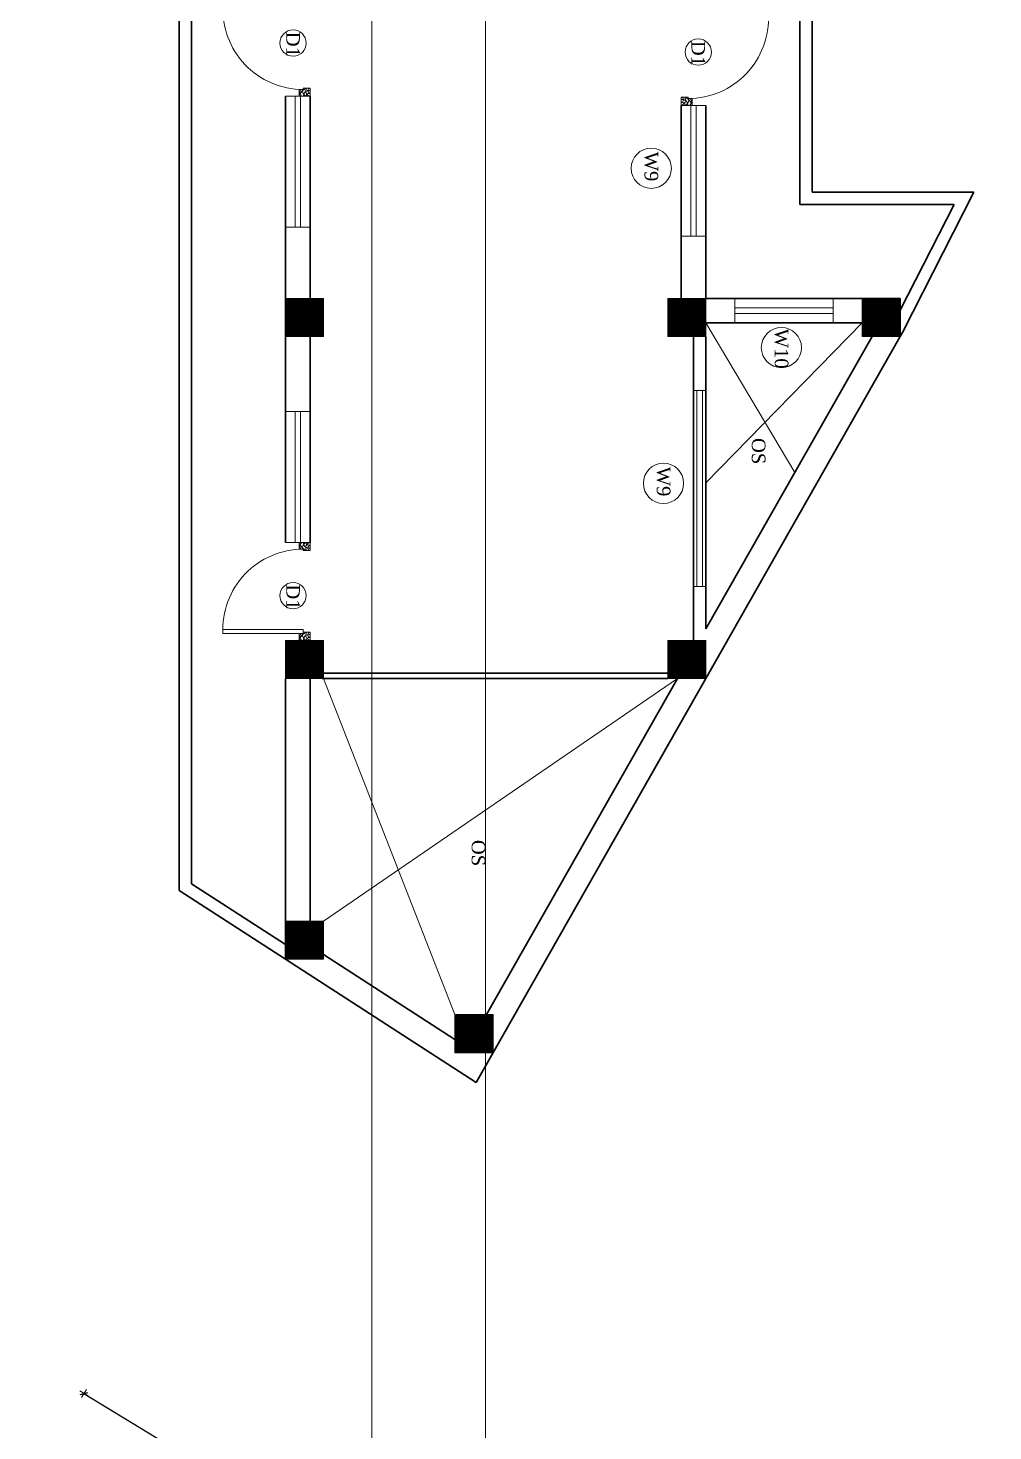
# Model space of a CAD drawing. Header units: inches. Extents: x 4069 to 291496, y -47643 to 12535.
# Drawn here: x 145386 to 145740, y -19135 to -18620 of the extents above; entities that cross this region are included whole.
import ezdxf

# ---------------------------------------------------------------- set-up
doc = ezdxf.new("R2010")
doc.units = ezdxf.units.IN
doc.header["$LTSCALE"] = 5
doc.header["$MEASUREMENT"] = 0
for name, color, linetype, lineweight in [('A-WALL', 7, 'Continuous', 9), ('Dimension', 7, 'Continuous', 18), ('DOOR', 62, 'Continuous', 0), ('Dw', 2, 'Continuous', 18)]:
    doc.layers.add(name, color=color, linetype=linetype, lineweight=lineweight)
doc.layers.add('dim line', color=7, linetype='Continuous', lineweight=15, true_color=0xfab2b2)
doc.layers.add('TEXT', color=6, linetype='Continuous')
doc.layers.add('WALL', color=7, linetype='Continuous')
doc.styles.add('ordinary', font='times.ttf')
doc.dimstyles.new('Copy of 96', dxfattribs={"dimtxt": 7, "dimasz": 4, "dimexe": 0.5, "dimexo": 0.5, "dimgap": 3, "dimtad": 1, "dimdec": 1, "dimzin": 11, "dimdsep": 46, "dimlunit": 4, "dimtxsty": 'ordinary', "dimblk": 'OBLIQUE', "dimcen": 0.09, "dimse1": 1, "dimse2": 1, "dimclrt": 6, "dimazin": 0, "dimtfac": 1, "dimtdec": 1, "dimtix": 1, "dimtmove": 2, "dimatfit": 3, "dimldrblk": 'leader', "dimfxl": 0.5, "dimfxlon": 1, "dimtolj": 1, "dimtzin": 0, "dimarcsym": 0})

# ---------------------------------------------------------------- blocks, each defined once
blk = doc.blocks.new('oblique')
at = {"color": 0, "lineweight": -2}
blk.add_line((0.25, 0.25), (-0.25, -0.25), dxfattribs=at)
at = {"layer": 'dim line', "lineweight": 9}
for p, q in [((-0.4375, 0), (0.4375, 0)), ((0, 0.4375), (0, -0.4375))]:
    blk.add_line(p, q, dxfattribs=at)
blk = doc.blocks.new('*D4710')
at = {"layer": 'A-WALL', "color": 0, "lineweight": -2, "ltscale": 50, "transparency": 16777216}
blk.add_line((145406.45, -19121.6), (145738.58, -19323.52), dxfattribs=at)
at = {"layer": 'Defpoints', "color": 0, "ltscale": 50, "transparency": 16777216}
for p in [(145385.92, -19155.37), (145738.58, -19323.52), (145718.04, -19357.29)]:
    blk.add_point(p, dxfattribs=at)
at = {"layer": 'A-WALL', "color": 0, "lineweight": -2, "ltscale": 50, "transparency": 16777216, "xscale": 4, "yscale": 4, "zscale": 4}
for p, rotation in [((145406.45, -19121.6), 148.7014709224075), ((145738.58, -19323.52), 328.7014709224075)]:
    blk.add_blockref('oblique', p, dxfattribs=dict(at, rotation=rotation))
at = {"layer": 'A-WALL', "color": 6, "ltscale": 50, "transparency": 16777216, "insert": (145575.92, -19216.95), "char_height": 7, "attachment_point": 5, "rotation": 328.7015, "style": 'ordinary'}
blk.add_mtext('\\A1;32\'-5"', dxfattribs=at)
blk = doc.blocks.new('_OBLIQUE')
at = {"color": 0, "linetype": 'ByBlock'}
blk.add_line((-0.5, -0.5), (0.5, 0.5), dxfattribs=at)
blk = doc.blocks.new('leader')
at = {"layer": 'Dimension'}
for p, q in [((0, -4.33), (0, 4.33)), ((-4.42, 0), (4.42, 0))]:
    blk.add_line(p, q, dxfattribs=at)
blk = doc.blocks.new('A$C27B36B59')
at = {"layer": 'DOOR'}
for p, q in [((0, 4), (0, 0)), ((2.5, 4), (0, 4)), ((0, 0), (3, 0)), ((2.5, 2.5), (2.5, 4)), ((3, 2.5), (2.5, 2.5)), ((3, 0), (3, 2.5))]:
    blk.add_line(p, q, dxfattribs=at)
for centre, radius, start, end in [((-1.4, -0.54), 4.75, 22.1411, 72.838), ((1.34, 2.09), 1.64, 45.138, 144.8948), ((2.21, 0.3), 2.49, 83.3149, 152.658), ((0.13, 0.37), 2.05, 349.4875, 93.6805), ((1.96, -0.47), 2.01, 58.7447, 166.495), ((-0.06, 0.32), 1.13, 343.542, 86.947), ((2.08, -0.4), 1.17, 38.2816, 160.1519)]:
    blk.add_arc(centre, radius, start, end, dxfattribs=at)
blk = doc.blocks.new('D2')
at = {"layer": 'DOOR'}
for p, q in [((74473.95, 24047.59), (74473.95, 24018.09)), ((74473.95, 24047.59), (74475.45, 24047.59)), ((74475.45, 24047.59), (74475.45, 24018.13))]:
    blk.add_line(p, q, dxfattribs=at)
blk.add_arc((74473.95, 24047.59), 29.5, 180, 272.9146, dxfattribs=at)
at = {"layer": 'DOOR', "xscale": -1, "rotation": 180}
blk.add_blockref('A$C27B36B59', (74441.95, 24050.09), dxfattribs=at)
at = {"layer": 'DOOR', "rotation": 180}
blk.add_blockref('A$C27B36B59', (74477.95, 24050.09), dxfattribs=at)

msp = doc.modelspace()

# ---------------------------------------------------------------- hatches: boundary and pattern name
at = {"layer": 'A-WALL', "ltscale": 5}
h = msp.add_hatch(dxfattribs=at)
h.set_pattern_fill('ANSI31', color=256, angle=270)
h.set_pattern_definition([(315, (143990.69162, 5812.11403), (0.08838834765, 0.08838834765), [])])
h.paths.add_polyline_path([(145494.41276, -18719.5851), (145480.41276, -18719.5851), (145480.41276, -18733.5851), (145494.41276, -18733.5851)])
h = msp.add_hatch(dxfattribs=at)
h.set_pattern_fill('ANSI31', color=256, angle=270)
h.set_pattern_definition([(315, (143981.97395, 5702.49292), (0.08838834765, 0.08838834765), [])])
h.paths.add_polyline_path([(145620.69509, -18719.5851), (145620.69509, -18733.5851), (145634.69509, -18733.5851), (145634.69509, -18719.5851)])
h = msp.add_hatch(dxfattribs=at)
h.set_pattern_fill('ANSI31', color=256, angle=270)
h.set_pattern_definition([(315, (144053.35734, 5702.49292), (0.08838834765, 0.08838834765), [])])
h.paths.add_polyline_path([(145692.07848, -18719.5851), (145692.07848, -18733.5851), (145706.07848, -18733.5851), (145706.07848, -18719.5851)])
h = msp.add_hatch(dxfattribs=at)
h.set_pattern_fill('ANSI31', color=256, angle=270)
h.set_pattern_definition([(315, (143990.69162, 5686.54724), (0.08838834765, 0.08838834765), [])])
h.paths.add_polyline_path([(145494.41276, -18845.15189), (145480.41276, -18845.15189), (145480.41276, -18859.15189), (145494.41276, -18859.15189)])
h = msp.add_hatch(dxfattribs=at)
h.set_pattern_fill('ANSI31', color=256, angle=270)
h.set_pattern_definition([(315, (143981.97395, 5686.54724), (0.08838834765, 0.08838834765), [])])
h.paths.add_polyline_path([(145620.69509, -18859.15189), (145634.69509, -18859.15189), (145634.69509, -18845.15189), (145620.69509, -18845.15189)])
h = msp.add_hatch(dxfattribs=at)
h.set_pattern_fill('ANSI31', color=256, angle=270)
h.set_pattern_definition([(315, (143990.69162, 5583.53798), (0.08838834765, 0.08838834765), [])])
h.paths.add_polyline_path([(145494.41276, -18948.16116), (145480.41276, -18948.16116), (145480.41276, -18962.16116), (145494.41276, -18962.16116)])
h = msp.add_hatch(dxfattribs=at)
h.set_pattern_fill('ANSI31', color=256, angle=270)
h.set_pattern_definition([(315, (144052.87109, 5549.1606), (0.08838834765, 0.08838834765), [])])
h.paths.add_polyline_path([(145556.59223, -18982.53853), (145542.59223, -18982.53853), (145542.59223, -18996.53853), (145556.59223, -18996.53853)])

# ---------------------------------------------------------------- linework, layer by layer
at = {"layer": 'A-WALL', "lineweight": 30}
for p, q in [((145441.41276, -18936.9601), (145441.41276, -18594.11817)), ((145445.91276, -18934.51017), (145445.91276, -18598.72608)), ((145673.69509, -18599.62311), (145673.69509, -18680.5851)), ((145669.19509, -18604.01772), (145669.19509, -18685.0851)), ((145480.41276, -18809.15189), (145480.41276, -18645.37423)), ((145489.41276, -18719.5851), (145489.41276, -18645.37423)), ((145625.69509, -18719.5851), (145625.69509, -18648.69883)), ((145634.69509, -18648.69883), (145634.69509, -18719.5851)), ((145733.11794, -18680.5851), (145673.69509, -18680.5851)), ((145733.11794, -18680.5851), (145706.91633, -18732.11129)), ((145725.78124, -18685.0851), (145669.19509, -18685.0851)), ((145725.78124, -18685.0851), (145706.07848, -18723.83112)), ((145706.07848, -18719.5851), (145634.69509, -18719.5851)), ((145706.07848, -18733.5851), (145706.07848, -18719.5851)), ((145692.07848, -18728.5851), (145634.69509, -18728.5851)), ((145706.91633, -18732.11129), (145706.07848, -18733.5851)), ((145489.41276, -18809.15189), (145489.41276, -18733.5851)), ((145630.19509, -18845.15189), (145630.19509, -18733.5851)), ((145706.07848, -18733.5851), (145634.69509, -18859.15189)), ((145695.72582, -18733.5851), (145634.69509, -18840.94106)), ((145634.69509, -18733.5851), (145634.69509, -18840.94106)), ((145480.41276, -18962.16116), (145480.41276, -18859.15189)), ((145489.41276, -18948.16116), (145489.41276, -18859.15189)), ((145620.69509, -18857.15189), (145493.91276, -18857.15189)), ((145620.69509, -18859.15189), (145493.91276, -18859.15189)), ((145634.69509, -18859.15189), (145550.41887, -19007.39777)), ((145624.34243, -18859.15189), (145554.19842, -18982.53853)), ((145480.41276, -18962.16116), (145441.41276, -18936.9601)), ((145480.41276, -18956.80342), (145445.91276, -18934.51017)), ((145550.41887, -19007.39777), (145480.41276, -18962.16116)), ((145542.59223, -18991.62487), (145494.41276, -18960.49221))]:
    msp.add_line(p, q, dxfattribs=at)
at = {"layer": 'A-WALL', "ltscale": 5}
for p, q in [((145489.41276, -18645.37423), (145480.41276, -18645.37423)), ((145483.91276, -18693.37423), (145483.91276, -18645.37423)), ((145485.91276, -18693.37423), (145485.91276, -18645.37423)), ((145625.69509, -18648.69883), (145634.69509, -18648.69883)), ((145489.41276, -18693.37423), (145480.41276, -18693.37423)), ((145625.69509, -18696.69883), (145634.69509, -18696.69883)), ((145645.38679, -18728.5851), (145645.38679, -18719.5851)), ((145681.38679, -18728.5851), (145681.38679, -18719.5851)), ((145634.69509, -18728.5851), (145667.33052, -18783.53379)), ((145692.07848, -18728.5851), (145634.69509, -18787.26308)), ((145630.19509, -18753.36849), (145634.69509, -18753.36849)), ((145489.41276, -18761.15189), (145480.41276, -18761.15189)), ((145483.91276, -18761.15189), (145483.91276, -18809.15189)), ((145485.91276, -18761.15189), (145485.91276, -18809.15189)), ((145489.41276, -18809.15189), (145480.41276, -18809.15189)), ((145630.19509, -18825.36849), (145634.69509, -18825.36849)), ((145494.41276, -18948.16116), (145624.34243, -18859.15189)), ((145494.41276, -18859.15189), (145542.59223, -18982.53853))]:
    msp.add_line(p, q, dxfattribs=at)
for p in [(145512.0521, -23123.42402), (145553.78352, -23113.86569)]:
    msp.add_xline(p, (0, 1), dxfattribs=at)
for points in [[(145494.41276, -18719.5851), (145494.41276, -18733.5851), (145480.41276, -18733.5851), (145480.41276, -18719.5851)], [(145620.69509, -18719.5851), (145620.69509, -18733.5851), (145634.69509, -18733.5851), (145634.69509, -18719.5851)], [(145692.07848, -18719.5851), (145692.07848, -18733.5851), (145706.07848, -18733.5851), (145706.07848, -18719.5851)], [(145494.41276, -18845.15189), (145494.41276, -18859.15189), (145480.41276, -18859.15189), (145480.41276, -18845.15189)], [(145620.69509, -18845.15189), (145620.69509, -18859.15189), (145634.69509, -18859.15189), (145634.69509, -18845.15189)], [(145494.41276, -18948.16116), (145494.41276, -18962.16116), (145480.41276, -18962.16116), (145480.41276, -18948.16116)], [(145556.59223, -18982.53853), (145556.59223, -18996.53853), (145542.59223, -18996.53853), (145542.59223, -18982.53853)]]:
    msp.add_lwpolyline(points, close=True, dxfattribs=at)
for centre, radius in [((145483.18572, -18625.82184), 4.82435), ((145631.92212, -18629.14644), 4.82435), ((145614.65165, -18671.8032), 7.38406), ((145662.429, -18737.62915), 7.38406), ((145619.15165, -18787.46658), 7.38406), ((145483.18572, -18828.70428), 4.82435)]:
    msp.add_circle(centre, radius, dxfattribs=at)
at = {"layer": 'Dw', "color": 3}
for p, q in [((145629.19509, -18696.69883), (145629.19509, -18648.69883)), ((145631.19509, -18696.69883), (145631.19509, -18648.69883)), ((145645.38679, -18723.0851), (145681.38679, -18723.0851)), ((145645.38679, -18725.0851), (145681.38679, -18725.0851)), ((145631.44509, -18825.36849), (145631.44509, -18753.36849)), ((145633.44509, -18825.36849), (145633.44509, -18753.36849))]:
    msp.add_line(p, q, dxfattribs=at)

# ---------------------------------------------------------------- block references
at = {"layer": 'WALL', "color": 2, "linetype": 'ByBlock', "xscale": -1, "rotation": 269.9999999998168}
msp.add_blockref('D2', (121439.32484, -93087.32546), dxfattribs=at)
at = {"layer": 'WALL', "color": 2, "linetype": 'ByBlock'}
for p, rotation in [((169675.783, -93090.65006), 89.99999999999999), ((121439.32484, 55632.79934), 270)]:
    msp.add_blockref('D2', p, dxfattribs=dict(at, rotation=rotation))

# ---------------------------------------------------------------- texts
at = {"layer": 'TEXT', "style": 'ordinary'}
for s, p in [('D1', (145480.69113, -18621.69783)), ('D1', (145629.42753, -18625.02243)), ('W9', (145612.20753, -18665.68568)), ('W10', (145659.98488, -18730.67154)), ('OS', (145651.58382, -18770.82074)), ('W9', (145616.70753, -18781.34906)), ('D1', (145480.69113, -18824.58027)), ('OS', (145548.75316, -18918.37343))]:
    msp.add_text(s, height=5, rotation=270, dxfattribs=at).set_placement(p)

# ---------------------------------------------------------------- dimensions: what is measured, and where the dimension line sits
at = {"layer": 'A-WALL', "ltscale": 50}
dim = msp.add_aligned_dim(p1=(145385.91983, -19155.372), p2=(145718.04219, -19357.29388), distance=39.52759, dimstyle='Copy of 96', override={"dimdec": 0, "dimblk": 'oblique', "dimtdec": 0, "dimarcsym": 1}, dxfattribs=at)
dim.commit()
dim.dimension.update_dxf_attribs({"geometry": '*D4710', "text_midpoint": (145575.92368, -19216.9519)})

doc.saveas('drawing.dxf')
